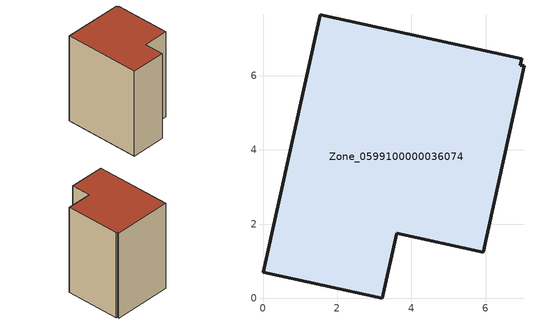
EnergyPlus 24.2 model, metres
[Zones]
Zone_0599100000036074
 floor ground (C_G): 0,0.71 1.54,7.65 6.97,6.45 6.93,6.29 7.03,6.26 5.93,1.25 3.61,1.76 3.22,0 z0
 wall outside (C_F): 1.54,7.65 0,0.71 3.22,0 3.61,1.76 5.93,1.25 7.03,6.26 6.93,6.29 6.97,6.45 1.54,7.65 z0:8.4
 roof outside (C_R): 6.97,6.45 1.54,7.65 0,0.71 3.22,0 3.61,1.76 5.93,1.25 7.03,6.26 6.93,6.29 z8.4
[BUILDING]
Pand.0599100000036074: North Axis=0; Terrain=City; Loads Convergence Tolerance Value=0.04; Temperature Convergence Tolerance Value=0.4; Solar Distribution=FullExterior; Maximum Number of Warmup Days=25; Minimum Number of Warmup Days=1
[Site:Location]
Rotterdam.The.Hague.AP_ZH_NLD Design_Conditions: Latitude=51.96; Longitude=4.45; Time Zone=1; Elevation=-4.5
[SITE:GROUNDTEMPERATURE:BUILDINGSURFACE]
18, 18, 18, 18, 18, 18, 18, 18, 18, 18, 18, 18
[MATERIAL] Thermal Absorptance=0.9; Solar Absorptance=0.7; Visible Absorptance=0.7
Name | Roughness | Thickness | Conductivity | Density | Specific Heat
G.TC.1975-1991 | MediumSmooth | 0.15 | 0.288461 | 540 | 1210
F.TC.1975-1991 | Rough | 0.3 | 0.230769 | 1920 | 840
R.TC.1975-1991 | MediumRough | 0.2 | 0.153846 | 1500 | 1000
[CONSTRUCTION]
C_G: G.TC.1975-1991
C_F: F.TC.1975-1991
C_R: R.TC.1975-1991
[ZONE]
Zone_0599100000036074: Type=1; Multiplier=1; Ceiling Height=Autocalculate; Volume=Autocalculate; Floor Area=autocalculate; Part of Total Floor Area=Yes
[ZONEINFILTRATION:DESIGNFLOWRATE]
Infil_Zone_0599100000036074: Zone or ZoneList or Space or SpaceList=Zone_0599100000036074; Schedule=AlwaysOn; Design Flow Rate Calculation Method=Flow/Area; Flow Rate per Floor Area=0.003; Constant Term Coefficient=1; Temperature Term Coefficient=0; Velocity Term Coefficient=0; Velocity Squared Term Coefficient=0
[HVACTEMPLATE:ZONE:IDEALLOADSAIRSYSTEM]
Zone_0599100000036074: Maximum Heating Supply Air Temperature=50; Minimum Cooling Supply Air Temperature=13; Maximum Heating Supply Air Humidity Ratio=0.0156; Minimum Cooling Supply Air Humidity Ratio=0.0077; Heating Limit=NoLimit; Cooling Limit=NoLimit; Dehumidification Control Type=ConstantSensibleHeatRatio; Cooling Sensible Heat Ratio=0.7; Dehumidification Setpoint=60; Humidification Control Type=None; Humidification Setpoint=30; Outdoor Air Method=None; Outdoor Air Flow Rate per Person=0.00944; Outdoor Air Flow Rate per Zone Floor Area=0; Outdoor Air Flow Rate per Zone=0; Demand Controlled Ventilation Type=None; Outdoor Air Economizer Type=NoEconomizer; Heat Recovery Type=None; Sensible Heat Recovery Effectiveness=0.7; Latent Heat Recovery Effectiveness=0.65
[ZONECONTROL:THERMOSTAT]
ThermostatControl_Zone_0599100000036074: Zone or ZoneList=Zone_0599100000036074; Control Type Schedule=DualSetpointControlType; Control 1=Thermostat_Zone_0599100000036074; Temperature Difference Between Cutout And Setpoint=0
[THERMOSTATSETPOINT:DUALSETPOINT]
Thermostat_Zone_0599100000036074: Heating Setpoint Temperature Schedule=HeatingSetpoint_Zone_0599100000036074; Cooling Setpoint Temperature Schedule=CoolingSetpoint_Zone_0599100000036074
[SCHEDULE:COMPACT]
HeatingSetpoint_Zone_0599100000036074: Through: 12/31, For: AllDays, Until: 24:00, 21
CoolingSetpoint_Zone_0599100000036074: Through: 12/31, For: AllDays, Until: 24:00, 24
DualSetpointControlType: Through: 12/31, For: AllDays, Until: 24:00, 4
AlwaysOn: Through: 12/31, For: AllDays, Until: 24:00, 1
